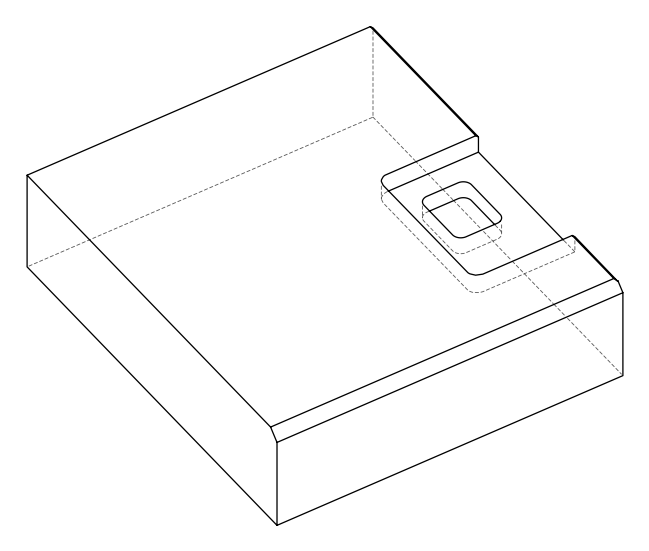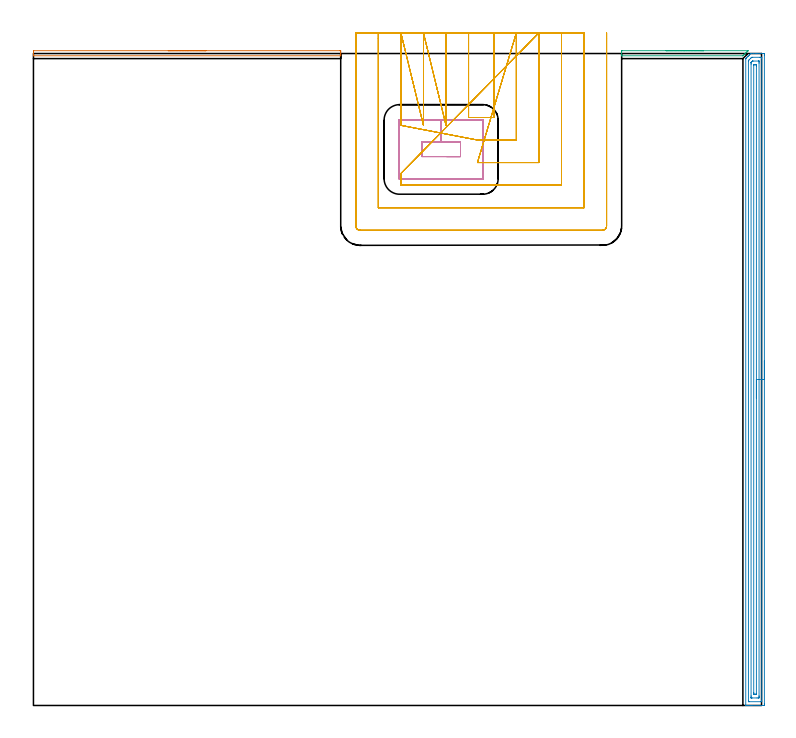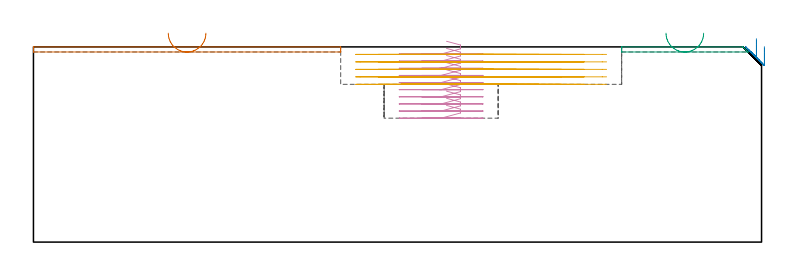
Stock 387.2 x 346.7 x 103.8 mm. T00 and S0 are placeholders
(PLAN: 5 operations, 1 tool changes, 40 min)
(1 AREA_MILL | FG_CHAMFER_SURFACE | UGT0205_001 | 1.46 min | 603 mm3)
(2 AREA_MILL_1 | FG_CHAMFER_SURFACE_1 | UGT0205_001 | 11.29 min | 16975 mm3)
(3 AREA_MILL_2 | FG_CHAMFER_SURFACE_2 | UGT0205_001 | 0.69 min | 298 mm3)
(4 MILL_RECTANGULAR_POCKET | POCKET_RECTANGULAR_STRAIGHT | UGT0201_010 | Follow Part, ap 4, ae 75% | 5.5 min | 107139 mm3)
(5 MILL_SLOT | SLOT_PARTIAL_RECTANGULAR | UGT0201_010 | Follow Part, ap 4, ae 75% | 21.05 min | 246087 mm3)
(TOOL UGT0205_001 | Chamfer Mill 20 x 3 x 45 deg. | D20 FL50 Z2)
(TOOL UGT0201_010 | End Mill 16 mm | D16 FL22 Z2)
(OP 1 AREA_MILL)
G17 G21 G94 G90
T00 M6
G54
G17 G0 G90 X71.7 Y348.2 S1061 M3
G43 Z113.8 H0
Z111.1
G94 G1 X71.738 Z110.228 F250.
X71.852 Z109.363
X72.041 Z108.512
X72.303 Z107.68
X72.637 Z106.874
X73.04 Z106.1
X73.508 Z105.364
X74.04 Z104.672
X74.629 Z104.029
X75.272 Z103.44
X75.964 Z102.908
X76.7 Z102.44
X77.474 Z102.037
X78.28 Z101.703
X79.112 Z101.441
X79.963 Z101.252
X80.828 Z101.138
X81.7 Z101.1
X163.046
X163.256 Y348.197 Z101.103
X163.398 Y348.191 Z101.105
X163.4 Y348.017 Z101.279
Y347.733 Z101.563
Y347.135 Z102.161
Y346.85 Z102.445
Y346.28 Z103.019
Y345.967 Z103.332
Y345.801 Z103.498
X163.39 Y345.506 Z103.793
X163.256 Y345.5 Z103.8
X0.144
X0.01 Y345.506 Z103.793
X0. Y345.802 Z103.497
Y346.28 Z103.019
Y346.85 Z102.445
Y348.017 Z101.279
X0.002 Y348.191 Z101.105
X0.144 Y348.2 Z101.1
X81.7
X82.572 Z101.138
X83.436 Z101.252
X84.288 Z101.441
X85.12 Z101.703
X85.926 Z102.037
X86.7 Z102.44
X87.436 Z102.908
X88.128 Z103.44
X88.771 Z104.029
X89.36 Z104.672
X89.891 Z105.364
X90.36 Z106.1
X90.763 Z106.874
X91.097 Z107.68
X91.359 Z108.512
X91.548 Z109.363
X91.662 Z110.228
X91.7 Z111.1
G0 Z113.8
M5
M2
(OP 2 AREA_MILL_1)
G17 G21 G94 G90
T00 M6
G54
G17 G0 G90 X388.7 Y183.35 S1061 M3
G43 Z113.8 H0
Z103.9
G94 G1 Y183.312 Z103.028 F250.
Y183.198 Z102.163
Y183.009 Z101.312
Y182.747 Z100.48
Y182.413 Z99.674
Y182.01 Z98.9
Y181.542 Z98.164
Y181.01 Z97.472
Y180.421 Z96.829
Y179.778 Z96.24
Y179.086 Z95.708
Y178.35 Z95.24
Y177.576 Z94.837
Y176.77 Z94.503
Y175.938 Z94.241
Y175.087 Z94.052
Y174.222 Z93.938
Y173.35 Z93.9
Y0.979
X388.699 Y0.609 Z93.901
X388.694 Y0.093 Z93.904
X388.692 Y0.008 Z93.906
X388.181 Y0. Z94.416
X381.977 Z100.617
X381.414 Z101.182
X381.091 Z101.505
X380.528 Z102.068
X380.205 Z102.39
X379.558 Z103.041
X379.178 Z103.421
X378.827 Z103.763
X378.802 Y0.009 Z103.788
X378.8 Y0.163 Z103.8
Y343.859
X378.804 Y343.995 Z103.789
X378.828 Y344.025 Z103.766
X379.081 Y344.281 Z103.519
X379.105 Y344.305 Z103.495
X379.762 Y344.963 Z102.835
X379.94 Y345.14 Z102.659
X379.998 Y345.198 Z102.602
X380.648 Y345.85 Z101.949
X380.808 Y346.008 Z101.792
X380.891 Y346.091 Z101.709
X381.386 Y346.586 Z101.213
X381.487 Y346.686 Z101.111
X381.506 Y346.697 Z101.093
X381.534 Y346.7 Z101.065
X382.864 Z99.731
X384.073 Z98.524
X384.636 Z97.958
X387.9 Z94.697
X388.181 Y346.697 Z94.415
X388.691 Y346.692 Z93.905
X388.694 Y346.607 Z93.904
X388.698 Y346.091 Z93.902
X388.7 Y345.568 Z93.9
Y173.35
X387.286 Z95.314
Y2.404
X387.285 Y2.174 Z95.315
X387.282 Y2.064 Z95.318
X387.279 Y2.018 Z95.321
X387.192 Y2.01 Z95.408
X386.799 Y2.001 Z95.801
X380.596 Y2. Z102.004
X380.35 Y2.005 Z102.25
X380.249 Y2.01 Z102.351
X380.221 Y2.021 Z102.379
X380.218 Y2.066 Z102.382
X380.215 Y2.172 Z102.385
X380.214 Y2.385 Z102.386
Y342.511
X380.221 Y342.957 Z102.379
X380.436 Y343.18 Z102.164
X380.663 Y343.413 Z101.937
X381.557 Y344.305 Z101.043
X381.773 Y344.511 Z100.827
X381.977 Y344.69 Z100.623
X382.474 Y344.698 Z100.126
X386.409 Y344.7 Z96.191
X386.904 Z95.696
X387.15 Y344.695 Z95.45
X387.251 Y344.69 Z95.349
X387.279 Y344.68 Z95.321
X387.282 Y344.634 Z95.318
X387.285 Y344.528 Z95.315
X387.286 Y344.315 Z95.314
Y173.35
X385.872 Z96.728
X385.871 Y5.073 Z96.729
X385.87 Y4.722 Z96.73
X385.866 Y4.18 Z96.734
X385.865 Y4.014 Z96.735
X385.697 Y4.004 Z96.903
X385.523 Y4.002 Z97.077
X384.815 Y4. Z97.785
X382.156 Z100.444
X381.977 Y4.001 Z100.623
X381.799 Y4.003 Z100.801
X381.68 Y4.007 Z100.92
X381.641 Y4.01 Z100.959
X381.635 Y4.024 Z100.965
X381.633 Y4.063 Z100.967
X381.63 Y4.18 Z100.97
X381.629 Y4.531 Z100.971
X381.628 Y5.073 Z100.972
X381.629 Y341.086 Z100.971
X381.63 Y341.627 Z100.97
X381.632 Y341.803 Z100.968
X381.635 Y341.89 Z100.965
X381.638 Y341.927 Z100.962
X381.658 Y341.949 Z100.942
X381.977 Y342.277 Z100.623
X382.098 Y342.399 Z100.502
X382.22 Y342.52 Z100.38
X382.351 Y342.644 Z100.249
X382.398 Y342.687 Z100.202
X382.506 Y342.692 Z100.094
X382.686 Y342.699 Z99.914
X385.523 Z97.077
X385.701 Y342.697 Z96.899
X385.82 Y342.693 Z96.78
X385.86 Y342.69 Z96.74
X385.865 Y342.676 Z96.735
X385.867 Y342.637 Z96.733
X385.87 Y342.52 Z96.73
X385.871 Y342.169 Z96.729
X385.872 Y341.627 Z96.728
Y173.35
X384.457 Z98.143
Y6.146
X384.455 Y6.044 Z98.145
X384.453 Y6.016 Z98.147
X384.45 Y6.01 Z98.15
X384.442 Y6.006 Z98.158
X384.389 Y6.003 Z98.211
X384.176 Y6.001 Z98.424
X383.716 Y6. Z98.884
X383.314 Y6.002 Z99.286
X383.113 Y6.006 Z99.487
X383.064 Y6.01 Z99.536
X383.049 Y6.014 Z99.551
X383.047 Y6.03 Z99.553
X383.045 Y6.095 Z99.555
X383.043 Y6.678 Z99.557
Y6.858
Y340.554
X383.045 Y340.656 Z99.555
X383.047 Y340.684 Z99.553
X383.05 Y340.69 Z99.55
X383.058 Y340.694 Z99.542
X383.111 Y340.697 Z99.489
X383.784 Y340.7 Z98.816
X384.186 Y340.698 Z98.414
X384.387 Y340.694 Z98.213
X384.437 Y340.69 Z98.163
X384.451 Y340.686 Z98.149
X384.453 Y340.671 Z98.147
X384.455 Y340.605 Z98.145
X384.457 Y340.022 Z98.143
Y339.842
Y173.35
Y172.478 Z98.181
Y171.614 Z98.295
Y170.762 Z98.483
Y169.93 Z98.746
Y169.124 Z99.08
Y168.35 Z99.482
Y167.614 Z99.951
Y166.922 Z100.482
Y166.279 Z101.072
Y165.69 Z101.715
Y165.159 Z102.407
Y164.69 Z103.143
Y164.287 Z103.916
Y163.953 Z104.722
Y163.691 Z105.554
Y163.502 Z106.406
Y163.388 Z107.271
Y163.35 Z108.143
G0 Z113.8
M5
M2
(OP 3 AREA_MILL_2)
G17 G21 G94 G90
T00 M6
G54
G17 G0 G90 X336.4 Y348.2 S1061 M3
G43 Z113.8 H0
Z111.1
G94 G1 X336.438 Z110.228 F250.
X336.552 Z109.363
X336.741 Z108.512
X337.003 Z107.68
X337.337 Z106.874
X337.74 Z106.1
X338.208 Z105.364
X338.74 Z104.672
X339.329 Z104.029
X339.972 Z103.44
X340.664 Z102.908
X341.4 Z102.44
X342.174 Z102.037
X342.98 Z101.703
X343.812 Z101.441
X344.663 Z101.252
X345.528 Z101.138
X346.4 Z101.1
X379.996 Y348.199 Z101.101
Y348.196 Z101.104
X379.909 Y348.109 Z101.191
X379.534 Y347.733 Z101.564
X379.053 Y347.254 Z102.046
X378.652 Y346.85 Z102.446
X378.51 Y346.709 Z102.59
X378.212 Y346.413 Z102.887
X377.769 Y345.967 Z103.329
X377.618 Y345.817 Z103.482
X377.46 Y345.659 Z103.64
X377.305 Y345.508 Z103.785
X377.296 Y345.504 Z103.789
X377.173 Y345.5 Z103.8
X312.952
X312.807 Y345.502 Z103.788
X312.8 Y345.509 Z103.782
Y345.819 Z103.48
Y346.247 Z103.052
Y346.85 Z102.445
Y348.033 Z101.263
X312.802 Y348.191 Z101.105
X312.952 Y348.2 Z101.1
X346.4
X347.272 Z101.138
X348.136 Z101.252
X348.988 Z101.441
X349.82 Z101.703
X350.626 Z102.037
X351.4 Z102.44
X352.136 Z102.908
X352.828 Z103.44
X353.471 Z104.029
X354.06 Z104.672
X354.591 Z105.364
X355.06 Z106.1
X355.463 Z106.874
X355.797 Z107.68
X356.059 Z108.512
X356.248 Z109.363
X356.362 Z110.228
X356.4 Z111.1
G0 Z113.8
M5
M2
(OP 4 MILL_RECTANGULAR_POCKET)
G17 G21 G94 G90
T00 M6
G54
G17 G0 G90 X219.659 Y291.9 S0 M3
G43 Z113.8 H0
Z106.8
G94 G1 X227.1 Z104.806 F250.
Y299.5 Z102.77
X216.8 Z100.01
X206.5 F500.
Y291.9
X227.1
Y299.5
X216.8
Y311.5
X194.7
G3 X194.5 Y311.3 R0.2
G1 Y280.1
G3 X194.7 Y279.9 R0.2
G1 X238.9
G3 X239.1 Y280.1 R0.2
G1 Y311.3
G3 X238.9 Y311.5 R0.2
G1 X216.8
X215.8
G0 X219.659 Y291.9 Z103.01
G1 X227.1 Z101.016 F250.
Y299.5 Z98.98
X216.8 Z96.22
X206.5 F500.
Y291.9
X227.1
Y299.5
X216.8
Y311.5
X194.7
G3 X194.5 Y311.3 R0.2
G1 Y280.1
G3 X194.7 Y279.9 R0.2
G1 X238.9
G3 X239.1 Y280.1 R0.2
G1 Y311.3
G3 X238.9 Y311.5 R0.2
G1 X216.8
X215.8
G0 X219.659 Y291.9 Z99.22
G1 X227.1 Z97.226 F250.
Y299.5 Z95.19
X216.8 Z92.43
X206.5 F500.
Y291.9
X227.1
Y299.5
X216.8
Y311.5
X194.7
G3 X194.5 Y311.3 R0.2
G1 Y280.1
G3 X194.7 Y279.9 R0.2
G1 X238.9
G3 X239.1 Y280.1 R0.2
G1 Y311.3
G3 X238.9 Y311.5 R0.2
G1 X216.8
X215.8
G0 X219.659 Y291.9 Z95.43
G1 X227.1 Z93.436 F250.
Y299.5 Z91.4
X216.8 Z88.64
X206.5 F500.
Y291.9
X227.1
Y299.5
X216.8
Y311.5
X194.7
G3 X194.5 Y311.3 R0.2
G1 Y280.1
G3 X194.7 Y279.9 R0.2
G1 X238.9
G3 X239.1 Y280.1 R0.2
G1 Y311.3
G3 X238.9 Y311.5 R0.2
G1 X216.8
X215.8
G0 X219.659 Y291.9 Z91.64
G1 X227.1 Z89.646 F250.
Y299.5 Z87.61
X216.8 Z84.85
X206.5 F500.
Y291.9
X227.1
Y299.5
X216.8
Y311.5
X194.7
G3 X194.5 Y311.3 R0.2
G1 Y280.1
G3 X194.7 Y279.9 R0.2
G1 X238.9
G3 X239.1 Y280.1 R0.2
G1 Y311.3
G3 X238.9 Y311.5 R0.2
G1 X216.8
X215.8
G0 X219.659 Y291.9 Z87.85
G1 X227.1 Z85.856 F250.
Y299.5 Z83.82
X216.8 Z81.06
X206.5 F500.
Y291.9
X227.1
Y299.5
X216.8
Y311.5
X194.7
G3 X194.5 Y311.3 R0.2
G1 Y280.1
G3 X194.7 Y279.9 R0.2
G1 X238.9
G3 X239.1 Y280.1 R0.2
G1 Y311.3
G3 X238.9 Y311.5 R0.2
G1 X216.8
X215.8
G0 X219.659 Y291.9 Z84.06
G1 X227.1 Z82.066 F250.
Y299.5 Z80.03
X216.8 Z77.27
X206.5 F500.
Y291.9
X227.1
Y299.5
X216.8
Y311.5
X194.7
G3 X194.5 Y311.3 R0.2
G1 Y280.1
G3 X194.7 Y279.9 R0.2
G1 X238.9
G3 X239.1 Y280.1 R0.2
G1 Y311.3
G3 X238.9 Y311.5 R0.2
G1 X216.8
X215.8
G0 X219.659 Y291.9 Z80.27
G1 X227.1 Z78.276 F250.
Y299.5 Z76.24
X216.8 Z73.48
X206.5 F500.
Y291.9
X227.1
Y299.5
X216.8
Y311.5
X194.7
G3 X194.5 Y311.3 R0.2
G1 Y280.1
G3 X194.7 Y279.9 R0.2
G1 X238.9
G3 X239.1 Y280.1 R0.2
G1 Y311.3
G3 X238.9 Y311.5 R0.2
G1 X216.8
X215.8
G0 X219.659 Y291.9 Z76.48
G1 X227.1 Z74.486 F250.
Y299.5 Z72.45
X216.8 Z69.69
X206.5 F500.
Y291.9
X227.1
Y299.5
X216.8
Y311.5
X194.7
G3 X194.5 Y311.3 R0.2
G1 Y280.1
G3 X194.7 Y279.9 R0.2
G1 X238.9
G3 X239.1 Y280.1 R0.2
G1 Y311.3
G3 X238.9 Y311.5 R0.2
G1 X216.8
X215.8
G0 X219.659 Y291.9 Z72.69
G1 X227.1 Z70.696 F250.
Y299.5 Z68.66
X216.8 Z65.9
X206.5 F500.
Y291.9
X227.1
Y299.5
X216.8
Y311.5
X194.7
G3 X194.5 Y311.3 R0.2
G1 Y280.1
G3 X194.7 Y279.9 R0.2
G1 X238.9
G3 X239.1 Y280.1 R0.2
G1 Y311.3
G3 X238.9 Y311.5 R0.2
G1 X216.8
X215.8
G0 Z113.8
M5
M2
(OP 5 MILL_SLOT)
G17 G21 G94 G90
T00 M6
G54
G17 G0 G90 X231.4 Y357.7 S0 M3
G43 Z113.8 H0
Z99.82
G94 G1 Y354.7 F250.
Y312.7 F500.
X244.8
Y354.7
Y357.7 F250.
X219.4
Y354.7
Y311.5 F500.
Y308.5 F250.
X207.4 Y357.7 F500.
Y354.7 F250.
Y311.5 F500.
Y308.5 F250.
X195.4 Y357.7 F500.
Y354.7 F250.
Y311.503 F500.
Y308.503 F250.
X236.1 Y300.7 F500.
X239.1 F250.
X256.8 F500.
Y354.7
Y357.7 F250.
X236.1 Y288.7 F500.
X239.1 F250.
X268.8 F500.
Y354.7
Y357.7 F250.
X195.4 Y282.897 F500.
Y279.897 F250.
Y276.7 F500.
X280.8
Y354.7
Y357.7 F250.
X183.4
Y354.7
Y264.7 F500.
X292.8
Y354.7
Y357.7 F250.
X171.4
Y354.7
Y255. F500.
G3 X173.7 Y252.7 R2.3
G1 X302.5
G3 X304.8 Y255. R2.3
G1 Y354.7
Y357.7 F250.
G0 X231.4 Z95.84
G1 Y354.7
Y312.7 F500.
X244.8
Y354.7
Y357.7 F250.
X219.4
Y354.7
Y311.5 F500.
Y308.5 F250.
X207.4 Y357.7 F500.
Y354.7 F250.
Y311.5 F500.
Y308.5 F250.
X195.4 Y357.7 F500.
Y354.7 F250.
Y311.503 F500.
Y308.503 F250.
X236.1 Y300.7 F500.
X239.1 F250.
X256.8 F500.
Y354.7
Y357.7 F250.
X236.1 Y288.7 F500.
X239.1 F250.
X268.8 F500.
Y354.7
Y357.7 F250.
X195.4 Y282.897 F500.
Y279.897 F250.
Y276.7 F500.
X280.8
Y354.7
Y357.7 F250.
X183.4
Y354.7
Y264.7 F500.
X292.8
Y354.7
Y357.7 F250.
X171.4
Y354.7
Y255. F500.
G3 X173.7 Y252.7 R2.3
G1 X302.5
G3 X304.8 Y255. R2.3
G1 Y354.7
Y357.7 F250.
G0 X231.4 Z91.86
G1 Y354.7
Y312.7 F500.
X244.8
Y354.7
Y357.7 F250.
X219.4
Y354.7
Y311.5 F500.
Y308.5 F250.
X207.4 Y357.7 F500.
Y354.7 F250.
Y311.5 F500.
Y308.5 F250.
X195.4 Y357.7 F500.
Y354.7 F250.
Y311.503 F500.
Y308.503 F250.
X236.1 Y300.7 F500.
X239.1 F250.
X256.8 F500.
Y354.7
Y357.7 F250.
X236.1 Y288.7 F500.
X239.1 F250.
X268.8 F500.
Y354.7
Y357.7 F250.
X195.4 Y282.897 F500.
Y279.897 F250.
Y276.7 F500.
X280.8
Y354.7
Y357.7 F250.
X183.4
Y354.7
Y264.7 F500.
X292.8
Y354.7
Y357.7 F250.
X171.4
Y354.7
Y255. F500.
G3 X173.7 Y252.7 R2.3
G1 X302.5
G3 X304.8 Y255. R2.3
G1 Y354.7
Y357.7 F250.
G0 X231.4 Z87.88
G1 Y354.7
Y312.7 F500.
X244.8
Y354.7
Y357.7 F250.
X219.4
Y354.7
Y311.5 F500.
Y308.5 F250.
X207.4 Y357.7 F500.
Y354.7 F250.
Y311.5 F500.
Y308.5 F250.
X195.4 Y357.7 F500.
Y354.7 F250.
Y311.503 F500.
Y308.503 F250.
X236.1 Y300.7 F500.
X239.1 F250.
X256.8 F500.
Y354.7
Y357.7 F250.
X236.1 Y288.7 F500.
X239.1 F250.
X268.8 F500.
Y354.7
Y357.7 F250.
X195.4 Y282.897 F500.
Y279.897 F250.
Y276.7 F500.
X280.8
Y354.7
Y357.7 F250.
X183.4
Y354.7
Y264.7 F500.
X292.8
Y354.7
Y357.7 F250.
X171.4
Y354.7
Y255. F500.
G3 X173.7 Y252.7 R2.3
G1 X302.5
G3 X304.8 Y255. R2.3
G1 Y354.7
Y357.7 F250.
G0 X231.4 Z83.9
G1 Y354.7
Y312.7 F500.
X244.8
Y354.7
Y357.7 F250.
X219.4
Y354.7
Y311.5 F500.
Y308.5 F250.
X207.4 Y357.7 F500.
Y354.7 F250.
Y311.5 F500.
Y308.5 F250.
X195.4 Y357.7 F500.
Y354.7 F250.
Y311.503 F500.
Y308.503 F250.
X236.1 Y300.7 F500.
X239.1 F250.
X256.8 F500.
Y354.7
Y357.7 F250.
X236.1 Y288.7 F500.
X239.1 F250.
X268.8 F500.
Y354.7
Y357.7 F250.
X195.4 Y282.897 F500.
Y279.897 F250.
Y276.7 F500.
X280.8
Y354.7
Y357.7 F250.
X183.4
Y354.7
Y264.7 F500.
X292.8
Y354.7
Y357.7 F250.
X171.4
Y354.7
Y255. F500.
G3 X173.7 Y252.7 R2.3
G1 X302.5
G3 X304.8 Y255. R2.3
G1 Y354.7
Y357.7 F250.
G0 Z113.8
M5
M2
